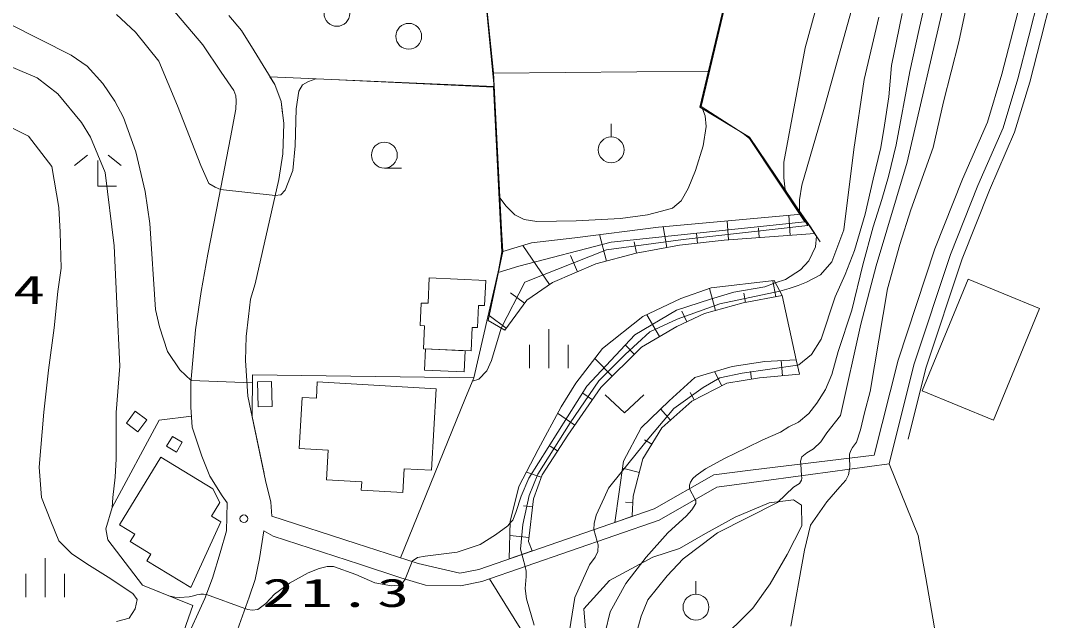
# Model space of a CAD drawing. Units: millimetres on the paper. Extents: x 20 to 1662, y 20 to 574.
# Drawn here: x 89.15 to 109.14, y 179.26 to 190.86 of the extents above; entities that cross this region are included whole.
import ezdxf

# ---------------------------------------------------------------- set-up
doc = ezdxf.new("R2010")
doc.units = ezdxf.units.MM
doc.layers.add('D-SUV', color=8, linetype='Continuous', lineweight=13)
doc.styles.add('ＭＳ ゴシック', font='')
doc.styles.get('ＭＳ ゴシック').set_extended_font_data('MS Gothic')

msp = doc.modelspace()

# ---------------------------------------------------------------- linework, layer by layer
at = {"layer": 'D-SUV'}
for p, q in [((104.421, 198.023), (102.301, 189.185)), ((104.095, 196.669), (102.327, 189.195)), ((98.013, 192.749), (98.311, 189.637)), ((98.305, 189.849), (98.015, 192.763)), ((104.937, 192.515), (104.341, 190.333)), ((107.607, 191.807), (107.313, 190.447)), ((102.309, 189.187), (102.899, 191.643)), ((108.601, 191.591), (108.361, 190.639)), ((108.671, 190.561), (108.911, 191.515)), ((104.701, 189.141), (105.337, 191.411)), ((106.539, 190.665), (106.711, 191.407)), ((109.145, 191.459), (108.903, 190.501)), ((92.679, 190.389), (91.951, 191.247)), ((107.047, 191.259), (106.315, 188.117)), ((91.375, 190.633), (91.009, 190.977)), ((93.429, 190.669), (93.185, 190.959)), ((105.483, 189.721), (105.765, 190.923)), ((106.111, 190.459), (106.221, 190.995)), ((90.133, 190.191), (88.917, 190.801)), ((91.827, 190.073), (91.375, 190.633)), ((93.675, 190.277), (93.429, 190.669)), ((106.365, 189.873), (106.539, 190.665)), ((108.361, 190.639), (108.147, 189.821)), ((108.455, 189.735), (108.671, 190.561)), ((93.039, 189.863), (92.679, 190.389)), ((104.341, 190.333), (103.927, 188.123)), ((106.015, 189.991), (106.111, 190.459)), ((107.313, 190.447), (107.017, 189.285)), ((108.903, 190.501), (108.687, 189.669)), ((90.445, 189.975), (90.133, 190.191)), ((94.073, 189.623), (93.675, 190.277)), ((88.759, 190.053), (89.471, 189.749)), ((90.745, 189.643), (90.445, 189.975)), ((92.193, 189.213), (91.827, 190.073)), ((105.959, 189.385), (106.015, 189.991)), ((89.471, 189.749), (89.875, 189.443)), ((93.279, 189.505), (93.039, 189.863)), ((98.319, 189.581), (93.981, 189.773)), ((93.981, 189.773), (94.073, 189.623)), ((94.725, 189.679), (94.869, 189.733)), ((94.869, 189.733), (95.181, 189.717)), ((95.181, 189.717), (98.309, 189.573)), ((98.461, 186.815), (98.305, 189.849)), ((98.307, 189.839), (102.469, 189.881)), ((105.285, 188.367), (105.483, 189.721)), ((106.105, 188.455), (106.365, 189.873)), ((108.147, 189.821), (107.869, 188.893)), ((108.171, 188.783), (108.455, 189.735)), ((90.975, 189.303), (90.745, 189.643)), ((94.195, 189.291), (94.073, 189.623)), ((94.073, 189.623), (94.195, 189.291)), ((94.537, 189.495), (94.611, 189.615)), ((94.611, 189.615), (94.725, 189.679)), ((98.309, 189.573), (98.471, 186.383)), ((98.311, 189.637), (98.409, 187.525)), ((108.687, 189.669), (108.395, 188.701)), ((89.875, 189.443), (90.331, 188.885)), ((93.319, 189.405), (93.279, 189.505)), ((93.329, 189.305), (93.319, 189.405)), ((94.487, 189.149), (94.537, 189.495)), ((105.877, 188.835), (105.959, 189.385)), ((91.147, 188.985), (90.975, 189.303)), ((92.643, 188.053), (92.193, 189.213)), ((93.219, 188.597), (93.319, 189.145)), ((93.319, 189.145), (93.329, 189.305)), ((94.251, 188.869), (94.195, 189.291)), ((94.195, 189.291), (94.225, 189.061)), ((94.467, 188.439), (94.487, 189.149)), ((102.301, 189.185), (103.265, 188.601)), ((102.351, 189.153), (102.309, 189.187)), ((102.327, 189.195), (103.143, 188.675)), ((102.405, 189.019), (102.351, 189.153)), ((104.277, 187.675), (104.701, 189.141)), ((107.017, 189.285), (106.821, 188.401)), ((91.381, 188.317), (91.147, 188.985)), ((102.425, 188.811), (102.405, 189.019)), ((88.853, 188.847), (89.305, 188.621)), ((90.331, 188.885), (90.509, 188.607)), ((94.229, 188.281), (94.251, 188.869)), ((100.585, 188.859), (100.585, 188.609)), ((102.367, 188.439), (102.425, 188.811)), ((105.807, 188.407), (105.877, 188.835)), ((107.869, 188.893), (107.389, 187.793)), ((107.685, 187.671), (108.171, 188.783)), ((89.305, 188.621), (89.757, 188.039)), ((90.509, 188.607), (90.789, 187.921)), ((92.989, 187.433), (93.219, 188.597)), ((103.265, 188.579), (103.143, 188.675)), ((103.265, 188.601), (104.633, 186.581)), ((104.333, 186.967), (103.265, 188.579)), ((108.395, 188.701), (107.907, 187.579)), ((91.563, 187.553), (91.381, 188.317)), ((94.423, 187.959), (94.467, 188.439)), ((102.217, 187.961), (102.367, 188.439)), ((105.087, 186.813), (105.285, 188.367)), ((105.657, 187.789), (105.807, 188.407)), ((105.951, 187.841), (106.105, 188.455)), ((106.821, 188.401), (106.387, 187.199)), ((90.449, 188.253), (90.199, 188.053)), ((90.649, 187.653), (90.649, 188.153)), ((90.849, 188.253), (91.099, 188.053)), ((94.151, 187.783), (94.229, 188.281)), ((103.927, 188.123), (103.927, 187.819)), ((106.315, 188.117), (105.717, 186.113)), ((89.757, 188.039), (89.895, 187.245)), ((90.789, 187.921), (90.967, 186.501)), ((92.799, 187.707), (92.643, 188.053)), ((94.277, 187.581), (94.423, 187.959)), ((96.195, 188.007), (96.53, 188.007)), ((102.079, 187.613), (102.217, 187.961)), ((93.697, 185.767), (94.151, 187.783)), ((103.927, 187.819), (103.953, 187.585)), ((105.657, 187.789), (105.503, 187.113)), ((105.827, 187.395), (105.951, 187.841)), ((107.389, 187.793), (106.849, 186.441)), ((91.009, 187.653), (90.649, 187.653)), ((91.653, 186.931), (91.563, 187.553)), ((92.919, 187.637), (92.799, 187.707)), ((93.021, 187.593), (92.919, 187.637)), ((93.021, 187.593), (94.081, 187.477)), ((94.189, 187.491), (94.277, 187.581)), ((98.409, 187.525), (98.429, 187.433)), ((101.941, 187.371), (102.079, 187.613)), ((104.391, 186.897), (103.953, 187.585)), ((104.233, 187.389), (104.277, 187.675)), ((107.151, 186.331), (107.685, 187.671)), ((107.907, 187.579), (107.377, 186.249)), ((92.781, 186.337), (92.989, 187.433)), ((94.081, 187.477), (94.189, 187.491)), ((98.429, 187.433), (98.553, 187.267)), ((101.771, 187.227), (101.941, 187.371)), ((104.233, 187.173), (104.233, 187.389)), ((105.659, 186.871), (105.827, 187.395)), ((89.895, 187.245), (89.919, 186.769)), ((98.553, 187.267), (98.721, 187.099)), ((101.287, 187.103), (101.561, 187.169)), ((101.503, 186.865), (104.273, 187.115)), ((101.561, 187.169), (101.771, 187.227)), ((104.441, 186.871), (104.233, 187.173)), ((104.273, 187.115), (104.529, 186.737)), ((105.503, 187.113), (105.295, 186.409)), ((106.387, 187.199), (106.175, 186.525)), ((91.767, 185.267), (91.653, 186.931)), ((98.721, 187.099), (98.899, 187.009)), ((98.899, 187.009), (99.149, 186.973)), ((99.149, 186.973), (99.909, 186.987)), ((99.909, 186.987), (100.765, 187.033)), ((100.587, 186.573), (104.333, 186.967)), ((100.765, 187.033), (101.287, 187.103)), ((102.855, 186.619), (102.829, 186.985)), ((104.051, 186.703), (104.025, 187.093)), ((89.919, 186.769), (89.941, 186.067)), ((98.487, 186.389), (98.461, 186.815)), ((99.883, 186.659), (101.503, 186.865)), ((100.495, 186.205), (100.359, 186.719)), ((101.665, 186.471), (101.589, 186.873)), ((101.979, 186.625), (104.391, 186.897)), ((102.259, 186.555), (102.237, 186.743)), ((104.529, 186.737), (102.771, 186.613)), ((103.453, 186.661), (103.439, 186.849)), ((104.563, 186.687), (104.441, 186.871)), ((105.087, 186.813), (104.857, 186.189)), ((105.459, 186.133), (105.659, 186.871)), ((98.487, 186.389), (99.045, 186.559)), ((98.799, 186.109), (100.587, 186.573)), ((99.045, 186.559), (99.883, 186.659)), ((100.495, 186.423), (101.979, 186.625)), ((101.075, 186.359), (101.033, 186.579)), ((101.905, 186.515), (101.071, 186.359)), ((102.771, 186.613), (101.905, 186.515)), ((104.563, 186.687), (104.541, 186.479)), ((106.175, 186.525), (105.935, 185.671)), ((90.967, 186.501), (91.017, 185.383)), ((92.649, 185.621), (92.781, 186.337)), ((97.925, 183.945), (98.487, 186.389)), ((98.205, 185.057), (98.487, 186.389)), ((98.471, 186.383), (98.401, 185.987)), ((99.389, 185.751), (98.873, 186.507)), ((98.913, 185.797), (100.495, 186.423)), ((99.933, 185.999), (99.799, 186.315)), ((101.071, 186.359), (100.291, 186.151)), ((104.541, 186.479), (104.415, 186.209)), ((105.295, 186.409), (105.115, 185.947)), ((106.849, 186.441), (106.139, 184.289)), ((106.447, 184.199), (107.151, 186.331)), ((100.291, 186.151), (99.451, 185.793)), ((104.415, 186.209), (104.251, 186.035)), ((104.857, 186.189), (104.635, 185.939)), ((105.243, 185.257), (105.459, 186.133)), ((105.717, 186.113), (105.419, 184.983)), ((107.377, 186.249), (106.677, 184.133)), ((89.941, 186.067), (89.873, 185.615)), ((98.401, 185.987), (98.799, 186.109)), ((104.251, 186.035), (103.957, 185.853)), ((104.635, 185.939), (104.367, 185.797)), ((105.115, 185.947), (104.921, 185.513)), ((93.607, 185.469), (93.697, 185.767)), ((97.041, 185.389), (97.063, 185.883)), ((97.063, 185.883), (98.157, 185.833)), ((98.157, 185.833), (98.135, 185.345)), ((98.457, 184.911), (98.913, 185.797)), ((99.451, 185.793), (98.953, 185.453)), ((102.521, 185.691), (103.739, 185.829)), ((103.763, 185.783), (103.561, 185.709)), ((103.773, 185.517), (103.717, 185.825)), ((103.739, 185.829), (103.897, 185.541)), ((103.957, 185.853), (103.763, 185.783)), ((104.203, 185.735), (104.031, 185.677)), ((104.367, 185.797), (104.203, 185.735)), ((106.607, 183.697), (107.499, 185.859)), ((107.499, 185.859), (108.879, 185.291)), ((89.873, 185.615), (89.805, 184.913)), ((92.541, 184.875), (92.649, 185.621)), ((98.909, 185.395), (98.635, 185.595)), ((101.937, 185.481), (102.521, 185.691)), ((102.605, 185.253), (102.487, 185.679)), ((102.959, 185.603), (102.507, 185.467)), ((102.689, 185.379), (103.851, 185.623)), ((103.561, 185.709), (102.959, 185.603)), ((103.897, 185.541), (103.139, 185.399)), ((103.183, 185.407), (103.151, 185.583)), ((104.031, 185.677), (103.851, 185.623)), ((103.897, 185.541), (104.169, 184.297)), ((104.921, 185.513), (104.651, 184.693)), ((105.935, 185.671), (105.601, 183.685)), ((91.017, 185.383), (91.077, 184.175)), ((93.563, 185.137), (93.607, 185.469)), ((96.887, 184.959), (96.907, 185.395)), ((96.907, 185.395), (97.041, 185.389)), ((98.019, 185.349), (98.001, 184.919)), ((98.135, 185.345), (98.019, 185.349)), ((98.953, 185.453), (98.525, 184.869)), ((101.201, 185.135), (101.937, 185.481)), ((102.507, 185.467), (101.853, 185.255)), ((101.861, 185.081), (102.689, 185.379)), ((103.139, 185.399), (102.391, 185.193)), ((91.841, 184.933), (91.767, 185.267)), ((93.519, 184.749), (93.563, 185.137)), ((98.555, 184.911), (98.225, 185.153)), ((100.417, 184.513), (101.201, 185.135)), ((101.853, 185.255), (101.045, 184.779)), ((101.523, 184.745), (101.275, 185.169)), ((102.391, 185.193), (101.855, 184.941)), ((102.049, 185.031), (101.951, 185.237)), ((104.981, 184.457), (105.243, 185.257)), ((108.879, 185.291), (107.989, 183.127)), ((89.805, 184.913), (89.691, 184.097)), ((91.995, 184.457), (91.841, 184.933)), ((96.971, 184.955), (96.887, 184.959)), ((96.951, 184.509), (96.971, 184.955)), ((97.893, 184.923), (97.873, 184.469)), ((98.001, 184.919), (97.893, 184.923)), ((98.527, 184.871), (98.205, 185.057)), ((101.855, 184.941), (101.171, 184.541)), ((101.337, 184.835), (101.861, 185.081)), ((105.419, 184.983), (105.025, 183.219)), ((92.451, 183.849), (92.541, 184.875)), ((93.507, 184.283), (93.519, 184.749)), ((98.267, 184.283), (98.457, 184.911)), ((99.379, 184.136), (99.379, 184.886)), ((101.045, 184.779), (100.115, 183.789)), ((100.859, 184.397), (101.337, 184.835)), ((99.004, 184.136), (99.004, 184.586)), ((99.754, 184.136), (99.754, 184.586)), ((99.899, 183.845), (100.417, 184.513)), ((101.171, 184.541), (100.385, 183.761)), ((101.033, 184.405), (100.869, 184.571)), ((104.651, 184.693), (104.461, 184.401)), ((92.239, 184.103), (91.995, 184.457)), ((97.873, 184.469), (96.951, 184.509)), ((96.971, 184.099), (96.989, 184.509)), ((96.989, 184.509), (97.761, 184.473)), ((97.761, 184.473), (97.743, 184.063)), ((100.607, 183.981), (100.269, 184.323)), ((100.349, 183.889), (100.859, 184.397)), ((104.461, 184.401), (104.221, 184.199)), ((104.859, 184.011), (104.981, 184.457)), ((91.077, 184.175), (91.003, 183.275)), ((93.553, 183.595), (93.507, 184.283)), ((98.181, 184.083), (98.267, 184.283)), ((102.203, 183.953), (102.927, 184.169)), ((102.927, 184.169), (103.557, 184.263)), ((104.191, 184.195), (103.123, 184.037)), ((103.557, 184.263), (104.169, 184.297)), ((103.903, 183.987), (103.875, 184.281)), ((104.169, 184.297), (104.229, 184.017)), ((104.221, 184.199), (104.191, 184.195)), ((106.139, 184.289), (105.679, 182.451)), ((105.967, 182.283), (106.447, 184.199)), ((106.677, 184.133), (106.333, 182.759)), ((89.691, 184.097), (89.601, 183.283)), ((92.455, 183.895), (92.239, 184.103)), ((93.643, 184.005), (93.637, 183.197)), ((93.641, 183.853), (93.643, 184.005)), ((97.925, 183.945), (93.643, 184.005)), ((93.643, 184.005), (97.925, 183.945)), ((97.743, 184.063), (96.971, 184.099)), ((97.755, 183.529), (97.925, 183.945)), ((97.925, 183.945), (97.901, 183.883)), ((97.901, 183.883), (98.025, 183.921)), ((98.025, 183.921), (98.181, 184.083)), ((101.709, 183.503), (102.203, 183.953)), ((102.689, 183.949), (102.369, 183.763)), ((102.725, 183.793), (102.585, 184.067)), ((103.123, 184.037), (102.689, 183.949)), ((103.455, 183.947), (102.823, 183.843)), ((103.305, 183.923), (103.281, 184.071)), ((104.229, 184.017), (103.455, 183.947)), ((104.735, 183.719), (104.859, 184.011)), ((92.451, 183.381), (92.451, 183.849)), ((92.455, 183.895), (93.641, 183.853)), ((93.739, 183.871), (94.009, 183.879)), ((93.755, 183.385), (93.739, 183.871)), ((94.009, 183.879), (94.025, 183.393)), ((94.879, 183.553), (94.897, 183.867)), ((94.897, 183.867), (97.197, 183.737)), ((97.197, 183.737), (97.107, 182.159)), ((100.115, 183.789), (98.991, 182.007)), ((99.617, 183.387), (99.899, 183.845)), ((100.385, 183.761), (99.747, 182.839)), ((99.789, 183.075), (100.349, 183.889)), ((102.369, 183.763), (101.797, 183.355)), ((102.823, 183.843), (102.147, 183.499)), ((104.567, 183.459), (104.735, 183.719)), ((93.897, 181.959), (93.553, 183.595)), ((94.545, 182.577), (94.603, 183.567)), ((94.603, 183.567), (94.879, 183.553)), ((96.505, 180.465), (97.755, 183.529)), ((100.223, 183.525), (100.039, 183.651)), ((100.843, 183.268), (100.468, 183.618)), ((101.218, 183.618), (100.843, 183.268)), ((102.189, 183.521), (102.117, 183.665)), ((105.601, 183.685), (105.489, 183.273)), ((107.989, 183.127), (106.607, 183.697)), ((92.475, 182.995), (92.451, 183.381)), ((94.025, 183.393), (93.755, 183.385)), ((99.175, 182.559), (99.617, 183.387)), ((101.165, 182.981), (101.709, 183.503)), ((101.797, 183.355), (101.315, 182.783)), ((101.737, 183.131), (101.543, 183.345)), ((102.147, 183.499), (101.569, 182.981)), ((104.413, 183.259), (104.567, 183.459)), ((89.601, 183.283), (89.511, 182.219)), ((90.927, 181.439), (91.839, 183.127)), ((91.003, 183.275), (91.001, 182.795)), ((91.201, 183.071), (91.371, 183.301)), ((91.371, 183.301), (91.595, 183.135)), ((91.595, 183.135), (91.425, 182.905)), ((91.839, 183.127), (92.461, 183.205)), ((93.637, 183.197), (93.867, 182.097)), ((99.881, 183.031), (99.549, 183.261)), ((104.213, 183.089), (104.413, 183.259)), ((105.025, 183.219), (104.763, 182.881)), ((105.489, 183.273), (105.413, 182.941)), ((91.425, 182.905), (91.201, 183.071)), ((92.661, 182.433), (92.475, 182.995)), ((99.165, 182.085), (99.789, 183.075)), ((100.827, 182.337), (101.165, 182.981)), ((101.569, 182.981), (101.197, 182.381)), ((103.865, 182.895), (104.027, 182.999)), ((104.027, 182.999), (104.213, 183.089)), ((105.413, 182.941), (105.335, 182.701)), ((91.001, 182.795), (91.001, 182.383)), ((91.979, 182.623), (92.091, 182.815)), ((92.091, 182.815), (92.283, 182.703)), ((99.747, 182.839), (99.249, 182.073)), ((101.315, 182.783), (100.799, 182.141)), ((101.371, 182.661), (101.231, 182.749)), ((103.207, 182.595), (103.519, 182.745)), ((103.519, 182.745), (103.865, 182.895)), ((104.763, 182.881), (104.643, 182.709)), ((92.173, 182.511), (91.979, 182.623)), ((92.283, 182.703), (92.173, 182.511)), ((95.107, 182.545), (94.545, 182.577)), ((95.075, 181.973), (95.107, 182.545)), ((98.795, 181.843), (99.175, 182.559)), ((99.549, 182.533), (99.405, 182.627)), ((102.779, 182.387), (103.207, 182.595)), ((104.499, 182.573), (104.371, 182.497)), ((104.643, 182.709), (104.499, 182.573)), ((105.225, 182.539), (105.199, 182.471)), ((105.259, 182.599), (105.225, 182.539)), ((105.335, 182.701), (105.259, 182.599)), ((91.001, 182.383), (90.985, 182.027)), ((91.071, 181.101), (91.867, 182.415)), ((91.867, 182.415), (92.877, 181.803)), ((92.815, 182.043), (92.661, 182.433)), ((100.655, 181.151), (100.827, 182.337)), ((101.197, 182.381), (101.013, 181.659)), ((102.413, 182.185), (102.779, 182.387)), ((105.679, 182.451), (103.281, 182.161)), ((104.277, 182.419), (104.251, 182.333)), ((104.251, 182.333), (104.255, 182.279)), ((104.371, 182.497), (104.277, 182.419)), ((105.199, 182.471), (105.201, 182.395)), ((105.201, 182.395), (105.207, 182.231)), ((89.511, 182.219), (89.555, 181.629)), ((96.577, 182.189), (96.551, 181.731)), ((97.107, 182.159), (96.577, 182.189)), ((99.231, 182.025), (98.945, 182.125)), ((100.799, 182.141), (100.537, 181.813)), ((101.131, 182.119), (100.807, 182.201)), ((102.229, 182.061), (102.413, 182.185)), ((103.281, 182.161), (102.571, 182.069)), ((103.303, 181.923), (105.967, 182.283)), ((104.255, 182.279), (104.273, 182.055)), ((105.199, 182.179), (105.181, 182.069)), ((105.207, 182.231), (105.199, 182.179)), ((106.527, 180.899), (105.967, 182.283)), ((90.985, 182.027), (90.937, 181.631)), ((93.053, 181.667), (92.815, 182.043)), ((93.997, 181.539), (93.897, 181.959)), ((95.757, 181.935), (95.075, 181.973)), ((95.747, 181.777), (95.757, 181.935)), ((98.991, 182.007), (98.841, 181.661)), ((98.995, 181.671), (99.165, 182.085)), ((99.249, 182.073), (99.085, 181.607)), ((102.571, 182.069), (101.421, 181.415)), ((102.105, 181.873), (102.119, 181.931)), ((102.119, 181.931), (102.165, 181.997)), ((102.165, 181.997), (102.229, 182.061)), ((102.633, 181.835), (103.303, 181.923)), ((104.267, 181.965), (104.231, 181.905)), ((104.277, 182.009), (104.267, 181.965)), ((104.273, 182.055), (104.277, 182.009)), ((105.131, 181.967), (105.011, 181.839)), ((105.181, 182.069), (105.131, 181.967)), ((92.877, 181.803), (93.011, 181.533)), ((96.551, 181.731), (95.747, 181.777)), ((98.633, 181.167), (98.795, 181.843)), ((100.537, 181.813), (100.453, 181.627)), ((101.515, 181.195), (102.633, 181.835)), ((102.099, 181.801), (102.105, 181.873)), ((102.211, 181.593), (102.099, 181.801)), ((104.115, 181.831), (103.805, 181.537)), ((104.231, 181.905), (104.115, 181.831)), ((105.011, 181.839), (104.763, 181.549)), ((89.555, 181.629), (89.737, 181.177)), ((90.937, 181.631), (90.927, 181.439)), ((93.011, 181.533), (92.849, 181.269)), ((93.155, 181.531), (93.053, 181.667)), ((93.139, 180.987), (93.155, 181.531)), ((94.019, 181.273), (93.997, 181.539)), ((98.841, 181.661), (98.739, 181.343)), ((98.875, 181.111), (98.995, 181.671)), ((99.085, 181.607), (98.985, 180.779)), ((100.453, 181.627), (100.297, 181.291)), ((101.007, 181.535), (100.861, 181.541)), ((101.013, 181.659), (100.995, 181.281)), ((102.223, 181.571), (102.211, 181.593)), ((102.223, 181.539), (102.223, 181.571)), ((102.223, 181.513), (102.223, 181.539)), ((103.805, 181.537), (102.641, 180.949)), ((102.989, 181.253), (103.641, 181.527)), ((103.641, 181.527), (104.115, 181.587)), ((104.115, 181.587), (104.269, 181.487)), ((104.763, 181.549), (104.445, 181.099)), ((90.805, 181.029), (90.927, 181.439)), ((90.927, 181.439), (90.805, 181.029)), ((101.421, 181.415), (98.021, 180.241)), ((98.739, 181.343), (98.685, 181.195)), ((99.065, 181.451), (98.889, 181.471)), ((102.043, 181.277), (102.145, 181.395)), ((102.145, 181.395), (102.223, 181.513)), ((104.269, 181.487), (104.277, 181.081)), ((89.737, 181.177), (89.895, 180.791)), ((93.031, 181.159), (92.451, 179.893)), ((92.849, 181.269), (93.031, 181.159)), ((95.649, 180.741), (94.019, 181.273)), ((98.083, 180.009), (101.515, 181.195)), ((98.633, 181.139), (98.585, 181.087)), ((98.609, 180.443), (98.633, 181.167)), ((98.685, 181.195), (98.633, 181.139)), ((100.255, 181.131), (100.251, 181.013)), ((100.297, 181.291), (100.255, 181.131)), ((100.999, 181.269), (100.655, 181.151)), ((100.995, 181.281), (100.999, 181.269)), ((101.681, 180.949), (102.043, 181.277)), ((102.409, 180.937), (102.989, 181.253)), ((90.841, 180.815), (90.805, 181.029)), ((90.805, 181.029), (90.841, 180.815)), ((91.365, 180.923), (91.071, 181.101)), ((91.277, 180.779), (91.365, 180.923)), ((93.019, 180.563), (93.139, 180.987)), ((93.775, 180.453), (93.863, 180.985)), ((93.863, 180.985), (94.041, 180.885)), ((98.585, 181.087), (98.349, 180.913)), ((98.831, 180.631), (98.875, 181.111)), ((100.251, 181.013), (100.317, 180.781)), ((101.265, 180.477), (101.681, 180.949)), ((101.905, 180.647), (102.409, 180.937)), ((102.641, 180.949), (102.347, 180.725)), ((104.277, 181.081), (103.993, 180.529)), ((104.445, 181.099), (104.329, 180.613)), ((89.895, 180.791), (90.145, 180.543)), ((91.513, 179.939), (90.841, 180.815)), ((90.841, 180.815), (91.513, 179.939)), ((91.675, 180.537), (91.277, 180.779)), ((94.041, 180.885), (95.715, 180.343)), ((96.847, 180.355), (95.649, 180.741)), ((98.051, 180.725), (97.607, 180.575)), ((98.349, 180.913), (98.051, 180.725)), ((98.995, 180.855), (98.625, 180.899)), ((98.985, 180.779), (99.057, 180.599)), ((100.317, 180.781), (100.331, 180.715)), ((100.331, 180.715), (100.325, 180.585)), ((102.347, 180.725), (101.977, 180.443)), ((106.679, 180.081), (106.527, 180.899)), ((90.145, 180.543), (90.485, 180.317)), ((91.597, 180.409), (91.675, 180.537)), ((92.867, 180.071), (93.019, 180.563)), ((97.607, 180.575), (96.987, 180.497)), ((99.057, 180.599), (98.609, 180.443)), ((98.923, 180.299), (98.831, 180.631)), ((100.325, 180.585), (100.275, 180.477)), ((101.391, 180.477), (101.905, 180.647)), ((103.993, 180.529), (103.665, 179.961)), ((104.329, 180.613), (104.063, 179.145)), ((89.627, 179.706), (89.627, 180.456)), ((90.485, 180.317), (90.847, 180.091)), ((92.451, 179.893), (91.597, 180.409)), ((93.697, 180.043), (93.775, 180.453)), ((95.715, 180.343), (96.515, 180.077)), ((96.731, 180.391), (96.595, 180.053)), ((96.735, 180.401), (96.731, 180.391)), ((96.837, 180.473), (96.735, 180.401)), ((96.987, 180.497), (96.837, 180.473)), ((97.657, 180.167), (96.847, 180.355)), ((100.165, 180.329), (99.881, 179.695)), ((100.275, 180.477), (100.165, 180.329)), ((100.555, 180.027), (101.391, 180.477)), ((100.867, 179.965), (101.265, 180.477)), ((101.977, 180.443), (101.667, 180.119)), ((89.252, 179.706), (89.252, 180.156)), ((90.002, 179.706), (90.002, 180.156)), ((94.717, 180.177), (94.357, 179.975)), ((94.933, 180.261), (94.717, 180.177)), ((95.089, 180.295), (94.933, 180.261)), ((95.213, 180.295), (95.089, 180.295)), ((95.645, 180.145), (95.213, 180.295)), ((96.011, 179.981), (95.645, 180.145)), ((98.021, 180.241), (97.657, 180.167)), ((98.937, 180.207), (98.923, 180.299)), ((98.937, 180.105), (98.937, 180.207)), ((101.667, 180.119), (101.295, 179.651)), ((90.847, 180.091), (91.323, 179.775)), ((92.485, 179.545), (91.513, 179.939)), ((91.513, 179.939), (92.025, 179.731)), ((92.723, 179.677), (92.867, 180.071)), ((93.575, 179.701), (93.697, 180.043)), ((94.357, 179.975), (94.069, 179.765)), ((96.331, 179.921), (96.011, 179.981)), ((96.463, 179.935), (96.331, 179.921)), ((96.555, 179.987), (96.463, 179.935)), ((96.515, 180.077), (96.991, 179.933)), ((96.595, 180.053), (96.555, 179.987)), ((96.991, 179.933), (97.669, 179.925)), ((97.669, 179.925), (98.083, 180.009)), ((98.233, 180.061), (99.203, 178.499)), ((98.923, 179.871), (98.937, 180.105)), ((100.055, 179.479), (100.555, 180.027)), ((100.563, 179.417), (100.867, 179.965)), ((102.227, 180.011), (102.227, 179.761)), ((103.665, 179.961), (103.329, 179.489)), ((106.869, 178.961), (106.679, 180.081)), ((91.323, 179.775), (91.413, 179.661)), ((92.025, 179.731), (92.141, 179.703)), ((92.415, 179.709), (92.503, 179.731)), ((92.503, 179.731), (92.565, 179.747)), ((92.565, 179.747), (92.613, 179.755)), ((92.613, 179.755), (92.643, 179.763)), ((92.643, 179.763), (92.695, 179.761)), ((92.695, 179.761), (92.751, 179.757)), ((93.497, 179.485), (92.751, 179.757)), ((94.069, 179.765), (93.899, 179.579)), ((98.945, 179.669), (98.923, 179.871)), ((91.413, 179.661), (91.369, 179.481)), ((92.141, 179.703), (92.229, 179.699)), ((92.221, 178.595), (92.723, 179.677)), ((92.229, 179.699), (92.415, 179.709)), ((92.271, 178.919), (92.485, 179.545)), ((93.319, 178.983), (93.575, 179.701)), ((93.899, 179.579), (93.747, 179.465)), ((99.093, 179.161), (98.945, 179.669)), ((99.881, 179.695), (99.777, 179.053)), ((101.295, 179.651), (101.163, 179.339)), ((91.369, 179.481), (91.255, 179.299)), ((93.555, 179.465), (93.497, 179.485)), ((93.633, 179.453), (93.555, 179.465)), ((93.747, 179.465), (93.633, 179.453)), ((100.089, 179.083), (100.055, 179.479)), ((100.469, 179.019), (100.563, 179.417)), ((101.163, 179.339), (101.081, 179.035)), ((103.329, 179.489), (102.591, 178.767)), ((91.255, 179.299), (91.007, 179.231))]:
    msp.add_line(p, q, dxfattribs=at)
for centre, radius in [((95.277, 190.999), 0.25), ((96.667, 190.555), 0.25), ((100.585, 188.359), 0.25), ((96.195, 188.257), 0.25), ((93.475, 181.221), 0.075), ((102.227, 179.511), 0.25)]:
    msp.add_circle(centre, radius, dxfattribs=at)

# ---------------------------------------------------------------- texts
at = {"layer": 'D-SUV', "char_height": 0.5499, "attachment_point": 7, "style": 'ＭＳ ゴシック'}
for s, insert in [('\\T1.2;\\W1.65;28.4', (86.789, 185.367)), ('\\T1.2;\\W1.65;21.3', (93.835, 179.505))]:
    msp.add_mtext(s, dxfattribs=dict(at, insert=insert))

doc.saveas('drawing.dxf')
